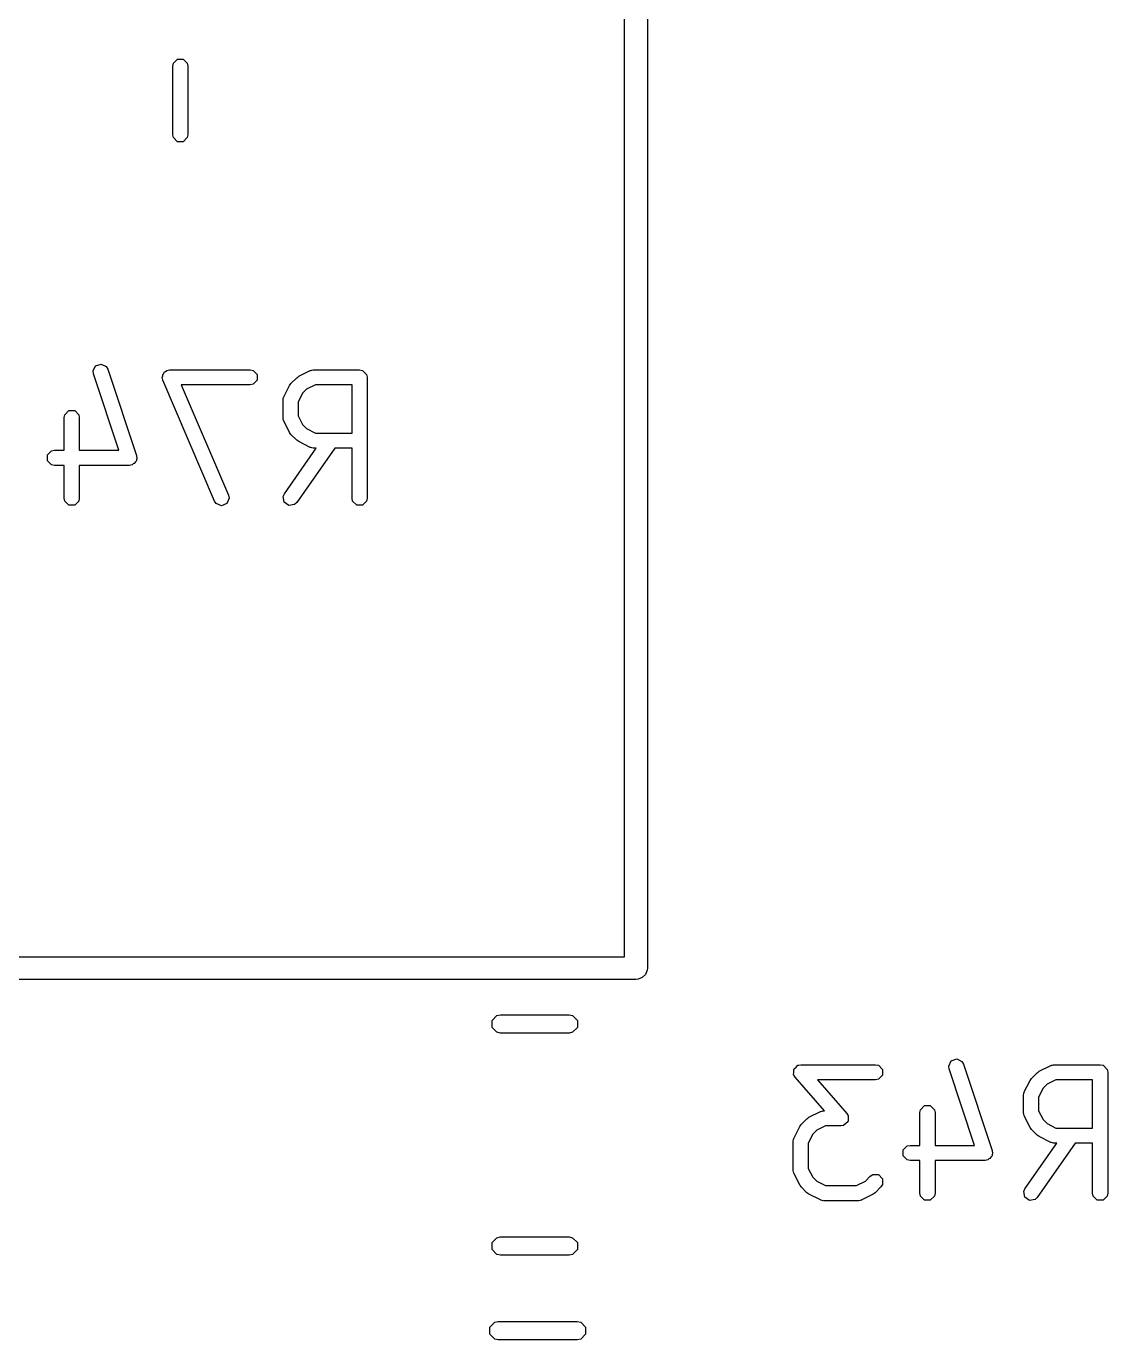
# Model space of a CAD drawing. Header units: inches. Extents: x 0.38 to 5.39, y 0.12 to 3.22.
# Drawn here: x 1.1634 to 1.4452, y 2.4091 to 2.7514 of the extents above; entities that cross this region are included whole.
import ezdxf

# ---------------------------------------------------------------- set-up
doc = ezdxf.new("R2010")
doc.units = ezdxf.units.IN
doc.header["$MEASUREMENT"] = 0
doc.layers.add('BLACK', color=250, linetype='CONTINUOUS')

msp = doc.modelspace()

# ---------------------------------------------------------------- linework, layer by layer
at = {"layer": 'BLACK', "linetype": 'CONTINUOUS'}
for p, q in [((1.32524, 3.01382), (1.32524, 2.50594)), ((1.31933, 2.5089), (1.31933, 3.01087)), ((1.20161, 2.74097), (1.20176, 2.74172)), ((1.20176, 2.74172), (1.20283, 2.74279)), ((1.20283, 2.74279), (1.20434, 2.74279)), ((1.20434, 2.74279), (1.2054, 2.74172)), ((1.2054, 2.74172), (1.20555, 2.74097)), ((1.20161, 2.72309), (1.20161, 2.74097)), ((1.20555, 2.74097), (1.20555, 2.72309)), ((1.20176, 2.72233), (1.20161, 2.72309)), ((1.20283, 2.72127), (1.20176, 2.72233)), ((1.20434, 2.72127), (1.20283, 2.72127)), ((1.2054, 2.72233), (1.20434, 2.72127)), ((1.20555, 2.72309), (1.2054, 2.72233)), ((1.18084, 2.66153), (1.18151, 2.66287)), ((1.18151, 2.66287), (1.18294, 2.66335)), ((1.18294, 2.66335), (1.18429, 2.66268)), ((1.18093, 2.66076), (1.18084, 2.66153)), ((1.18757, 2.64086), (1.18093, 2.66076)), ((1.18429, 2.66268), (1.18467, 2.66201)), ((1.18467, 2.66201), (1.19217, 2.63951)), ((1.19883, 2.65986), (1.19898, 2.66024)), ((1.19898, 2.65915), (1.19883, 2.65986)), ((1.19898, 2.66064), (1.19925, 2.66091)), ((1.19898, 2.66024), (1.19898, 2.66064)), ((1.19925, 2.66091), (1.19939, 2.66126)), ((1.19939, 2.66126), (1.19976, 2.66142)), ((1.19976, 2.66142), (1.20005, 2.6617)), ((1.20005, 2.6617), (1.20075, 2.66185)), ((1.20075, 2.66185), (1.20077, 2.66185)), ((1.20077, 2.66185), (1.20078, 2.66185)), ((1.20078, 2.66185), (1.2008, 2.66185)), ((1.2008, 2.66185), (1.2218, 2.66185)), ((1.2218, 2.66185), (1.22255, 2.6617)), ((1.22255, 2.6617), (1.22361, 2.66064)), ((1.22361, 2.66064), (1.22361, 2.65913)), ((1.2324, 2.65828), (1.2339, 2.65978)), ((1.2339, 2.65978), (1.23416, 2.65995)), ((1.23416, 2.65995), (1.23441, 2.66015)), ((1.23441, 2.66015), (1.23741, 2.66165)), ((1.23741, 2.66165), (1.23751, 2.66167)), ((1.23751, 2.66167), (1.23754, 2.6617)), ((1.23754, 2.6617), (1.23785, 2.66177)), ((1.23785, 2.66177), (1.23815, 2.66185)), ((1.23815, 2.66185), (1.2382, 2.66184)), ((1.2382, 2.66184), (1.23829, 2.66185)), ((1.23829, 2.66185), (1.25029, 2.66185)), ((1.25029, 2.66185), (1.25105, 2.6617)), ((1.25105, 2.6617), (1.25211, 2.66064)), ((1.25211, 2.66064), (1.25226, 2.65989)), ((1.25226, 2.65989), (1.25226, 2.62839)), ((1.19898, 2.65913), (1.19898, 2.65915)), ((1.19899, 2.65913), (1.19898, 2.65913)), ((1.19899, 2.65911), (1.19899, 2.65913)), ((1.21249, 2.62761), (1.19899, 2.65911)), ((1.2218, 2.65792), (1.20378, 2.65792)), ((1.20378, 2.65792), (1.21611, 2.62917)), ((1.22255, 2.65807), (1.2218, 2.65792)), ((1.22361, 2.65913), (1.22255, 2.65807)), ((1.23053, 2.65477), (1.23203, 2.65777)), ((1.23203, 2.65777), (1.23223, 2.65802)), ((1.23223, 2.65802), (1.2324, 2.65828)), ((1.23646, 2.65677), (1.23541, 2.65572)), ((1.23876, 2.65792), (1.23646, 2.65677)), ((1.24832, 2.65792), (1.23876, 2.65792)), ((1.24832, 2.64536), (1.24832, 2.65792)), ((1.23033, 2.65403), (1.23041, 2.65433)), ((1.23035, 2.65398), (1.23033, 2.65403)), ((1.23033, 2.65389), (1.23035, 2.65398)), ((1.23033, 2.64939), (1.23033, 2.65389)), ((1.23041, 2.65433), (1.23048, 2.65464)), ((1.23048, 2.65464), (1.23051, 2.65467)), ((1.23051, 2.65467), (1.23053, 2.65477)), ((1.23541, 2.65572), (1.23426, 2.65342)), ((1.23426, 2.65342), (1.23426, 2.64985)), ((1.17333, 2.64939), (1.17348, 2.65014)), ((1.17333, 2.64086), (1.17333, 2.64939)), ((1.17348, 2.65014), (1.17455, 2.65121)), ((1.17455, 2.65121), (1.17606, 2.65121)), ((1.17606, 2.65121), (1.17712, 2.65014)), ((1.17712, 2.65014), (1.17727, 2.64939)), ((1.17727, 2.64939), (1.17727, 2.64086)), ((1.23035, 2.64929), (1.23033, 2.64939)), ((1.23033, 2.64925), (1.23035, 2.64929)), ((1.23041, 2.64894), (1.23033, 2.64925)), ((1.23426, 2.64985), (1.23541, 2.64755)), ((1.23048, 2.64863), (1.23041, 2.64894)), ((1.23051, 2.6486), (1.23048, 2.64863)), ((1.23053, 2.64851), (1.23051, 2.6486)), ((1.23203, 2.64551), (1.23053, 2.64851)), ((1.23541, 2.64755), (1.23646, 2.64651)), ((1.23646, 2.64651), (1.23876, 2.64536)), ((1.23223, 2.64526), (1.23203, 2.64551)), ((1.2324, 2.645), (1.23223, 2.64526)), ((1.2339, 2.6435), (1.2324, 2.645)), ((1.23416, 2.64332), (1.2339, 2.6435)), ((1.23441, 2.64313), (1.23416, 2.64332)), ((1.23741, 2.64163), (1.23441, 2.64313)), ((1.23876, 2.64536), (1.24832, 2.64536)), ((1.16898, 2.63964), (1.17005, 2.64071)), ((1.16898, 2.63814), (1.16898, 2.63964)), ((1.17005, 2.64071), (1.1708, 2.64086)), ((1.1708, 2.64086), (1.17333, 2.64086)), ((1.17727, 2.64086), (1.18757, 2.64086)), ((1.19217, 2.63951), (1.19226, 2.63875)), ((1.23068, 2.62952), (1.23901, 2.64142)), ((1.24382, 2.64142), (1.23391, 2.62726)), ((1.23751, 2.6416), (1.23741, 2.64163)), ((1.23754, 2.64157), (1.23751, 2.6416)), ((1.23785, 2.64151), (1.23754, 2.64157)), ((1.23815, 2.64142), (1.23785, 2.64151)), ((1.2382, 2.64144), (1.23815, 2.64142)), ((1.23829, 2.64142), (1.2382, 2.64144)), ((1.23901, 2.64142), (1.23829, 2.64142)), ((1.24832, 2.64142), (1.24382, 2.64142)), ((1.24832, 2.62839), (1.24832, 2.64142)), ((1.17005, 2.63707), (1.16898, 2.63814)), ((1.1708, 2.63692), (1.17005, 2.63707)), ((1.17333, 2.63692), (1.1708, 2.63692)), ((1.17333, 2.62839), (1.17333, 2.63692)), ((1.1903, 2.63692), (1.17727, 2.63692)), ((1.17727, 2.63692), (1.17727, 2.62839)), ((1.19105, 2.63707), (1.1903, 2.63692)), ((1.19128, 2.6373), (1.19105, 2.63707)), ((1.19159, 2.6374), (1.19128, 2.6373)), ((1.19179, 2.63781), (1.19159, 2.6374)), ((1.19212, 2.63814), (1.19179, 2.63781)), ((1.19226, 2.63875), (1.19212, 2.63846)), ((1.19212, 2.63846), (1.19212, 2.63814)), ((1.21611, 2.62917), (1.21627, 2.62841)), ((1.23037, 2.62882), (1.23068, 2.62952)), ((1.23063, 2.62733), (1.23037, 2.62882)), ((1.17348, 2.62764), (1.17333, 2.62839)), ((1.17455, 2.62657), (1.17348, 2.62764)), ((1.17606, 2.62657), (1.17455, 2.62657)), ((1.17712, 2.62764), (1.17606, 2.62657)), ((1.17727, 2.62839), (1.17712, 2.62764)), ((1.21292, 2.62698), (1.21249, 2.62761)), ((1.21432, 2.62642), (1.21292, 2.62698)), ((1.21571, 2.62702), (1.21432, 2.62642)), ((1.21627, 2.62841), (1.21571, 2.62702)), ((1.23187, 2.62647), (1.23063, 2.62733)), ((1.23335, 2.62673), (1.23187, 2.62647)), ((1.23391, 2.62726), (1.23335, 2.62673)), ((1.24847, 2.62764), (1.24832, 2.62839)), ((1.24954, 2.62657), (1.24847, 2.62764)), ((1.25105, 2.62657), (1.24954, 2.62657)), ((1.25211, 2.62764), (1.25105, 2.62657)), ((1.25226, 2.62839), (1.25211, 2.62764)), ((0.68449, 2.5089), (1.31933, 2.5089)), ((1.32518, 2.50537), (1.32474, 2.5043)), ((1.32524, 2.50594), (1.32518, 2.50537)), ((1.32228, 2.50299), (0.68154, 2.50299)), ((1.32286, 2.50305), (1.32228, 2.50299)), ((1.32392, 2.50349), (1.32286, 2.50305)), ((1.32474, 2.5043), (1.32392, 2.50349)), ((1.28478, 2.49228), (1.28606, 2.49356)), ((1.28478, 2.49047), (1.28478, 2.49228)), ((1.28606, 2.49356), (1.28697, 2.49374)), ((1.28697, 2.49374), (1.30485, 2.49374)), ((1.30485, 2.49374), (1.30575, 2.49356)), ((1.30575, 2.49356), (1.30703, 2.49228)), ((1.30703, 2.49228), (1.30703, 2.49047)), ((1.28606, 2.4892), (1.28478, 2.49047)), ((1.28697, 2.48902), (1.28606, 2.4892)), ((1.30485, 2.48902), (1.28697, 2.48902)), ((1.30575, 2.4892), (1.30485, 2.48902)), ((1.30703, 2.49047), (1.30575, 2.4892)), ((1.40375, 2.48042), (1.40442, 2.48177)), ((1.40442, 2.48177), (1.40585, 2.48225)), ((1.40585, 2.48225), (1.4072, 2.48157)), ((1.4072, 2.48157), (1.40758, 2.48091)), ((1.36335, 2.47815), (1.3634, 2.47884)), ((1.3634, 2.47807), (1.36335, 2.47815)), ((1.3634, 2.47954), (1.36345, 2.47959)), ((1.3634, 2.47884), (1.3634, 2.47954)), ((1.3634, 2.47803), (1.3634, 2.47807)), ((1.36345, 2.47797), (1.3634, 2.47803)), ((1.36345, 2.47966), (1.36397, 2.48011)), ((1.36345, 2.47959), (1.36345, 2.47966)), ((1.36397, 2.48011), (1.36446, 2.4806)), ((1.36446, 2.4806), (1.36455, 2.48062)), ((1.36455, 2.48062), (1.36458, 2.48065)), ((1.36458, 2.48065), (1.36467, 2.48064)), ((1.36467, 2.48064), (1.36522, 2.48075)), ((1.36522, 2.48075), (1.38471, 2.48075)), ((1.38471, 2.48075), (1.38547, 2.4806)), ((1.38547, 2.4806), (1.38653, 2.47954)), ((1.38653, 2.47803), (1.38547, 2.47696)), ((1.38653, 2.47954), (1.38653, 2.47803)), ((1.40384, 2.47966), (1.40375, 2.48042)), ((1.41048, 2.45975), (1.40384, 2.47966)), ((1.40758, 2.48091), (1.41508, 2.45841)), ((1.42532, 2.47718), (1.42682, 2.47868)), ((1.42682, 2.47868), (1.42708, 2.47885)), ((1.42708, 2.47885), (1.42733, 2.47904)), ((1.42733, 2.47904), (1.43033, 2.48054)), ((1.43033, 2.48054), (1.43042, 2.48057)), ((1.43042, 2.48057), (1.43045, 2.4806)), ((1.43045, 2.4806), (1.43076, 2.48066)), ((1.43076, 2.48066), (1.43107, 2.48075)), ((1.43107, 2.48075), (1.43111, 2.48073)), ((1.43111, 2.48073), (1.43121, 2.48075)), ((1.43121, 2.48075), (1.44321, 2.48075)), ((1.44321, 2.48075), (1.44396, 2.4806)), ((1.44396, 2.4806), (1.44502, 2.47954)), ((1.44502, 2.47954), (1.44517, 2.47878)), ((1.44517, 2.47878), (1.44517, 2.44729)), ((1.36373, 2.47749), (1.36345, 2.47797)), ((1.37138, 2.46875), (1.36373, 2.47749)), ((1.38471, 2.47682), (1.36955, 2.47682)), ((1.36955, 2.47682), (1.3772, 2.46808)), ((1.38547, 2.47696), (1.38471, 2.47682)), ((1.42345, 2.47366), (1.42495, 2.47666)), ((1.42495, 2.47666), (1.42514, 2.47691)), ((1.42514, 2.47691), (1.42532, 2.47718)), ((1.42833, 2.47462), (1.42718, 2.47232)), ((1.42937, 2.47567), (1.42833, 2.47462)), ((1.43167, 2.47682), (1.42937, 2.47567)), ((1.44124, 2.47682), (1.43167, 2.47682)), ((1.44124, 2.46425), (1.44124, 2.47682)), ((1.42324, 2.47292), (1.42333, 2.47323)), ((1.42326, 2.47288), (1.42324, 2.47292)), ((1.42324, 2.47278), (1.42326, 2.47288)), ((1.42324, 2.46828), (1.42324, 2.47278)), ((1.42333, 2.47323), (1.42339, 2.47354)), ((1.42339, 2.47354), (1.42342, 2.47357)), ((1.42342, 2.47357), (1.42345, 2.47366)), ((1.42718, 2.47232), (1.42718, 2.46875)), ((1.36733, 2.46705), (1.37033, 2.46855)), ((1.37033, 2.46855), (1.37043, 2.46857)), ((1.37043, 2.46857), (1.37046, 2.4686)), ((1.37046, 2.4686), (1.37077, 2.46867)), ((1.37077, 2.46867), (1.37108, 2.46875)), ((1.37108, 2.46875), (1.37112, 2.46873)), ((1.37112, 2.46873), (1.37121, 2.46875)), ((1.37121, 2.46875), (1.37138, 2.46875)), ((1.3772, 2.46808), (1.37748, 2.4676)), ((1.39624, 2.46828), (1.39639, 2.46904)), ((1.39624, 2.45975), (1.39624, 2.46828)), ((1.39639, 2.46904), (1.39746, 2.4701)), ((1.39746, 2.4701), (1.39896, 2.4701)), ((1.39896, 2.4701), (1.40003, 2.46904)), ((1.40003, 2.46904), (1.40018, 2.46828)), ((1.40018, 2.46828), (1.40018, 2.45975)), ((1.42326, 2.46819), (1.42324, 2.46828)), ((1.42324, 2.46815), (1.42326, 2.46819)), ((1.42333, 2.46784), (1.42324, 2.46815)), ((1.42339, 2.46753), (1.42333, 2.46784)), ((1.42718, 2.46875), (1.42833, 2.46645)), ((1.36345, 2.46167), (1.36495, 2.46467)), ((1.36495, 2.46467), (1.36515, 2.46492)), ((1.36515, 2.46492), (1.36532, 2.46518)), ((1.36532, 2.46518), (1.36682, 2.46668)), ((1.36682, 2.46668), (1.36709, 2.46685)), ((1.36709, 2.46685), (1.36733, 2.46705)), ((1.37168, 2.46482), (1.36938, 2.46367)), ((1.37571, 2.46482), (1.37168, 2.46482)), ((1.37626, 2.46493), (1.37571, 2.46482)), ((1.37634, 2.46492), (1.37626, 2.46493)), ((1.37638, 2.46495), (1.37634, 2.46492)), ((1.37647, 2.46497), (1.37638, 2.46495)), ((1.37696, 2.46546), (1.37647, 2.46497)), ((1.37748, 2.46591), (1.37696, 2.46546)), ((1.37748, 2.4676), (1.37753, 2.46754)), ((1.37753, 2.46603), (1.37748, 2.46598)), ((1.37748, 2.46598), (1.37748, 2.46591)), ((1.37753, 2.46754), (1.37753, 2.4675)), ((1.37753, 2.4675), (1.37758, 2.46742)), ((1.37758, 2.46742), (1.37753, 2.46672)), ((1.37753, 2.46672), (1.37753, 2.46603)), ((1.42342, 2.4675), (1.42339, 2.46753)), ((1.42345, 2.4674), (1.42342, 2.4675)), ((1.42495, 2.4644), (1.42345, 2.4674)), ((1.42514, 2.46416), (1.42495, 2.4644)), ((1.42833, 2.46645), (1.42937, 2.4654)), ((1.42937, 2.4654), (1.43167, 2.46425)), ((1.36325, 2.46093), (1.36334, 2.46123)), ((1.36327, 2.46088), (1.36325, 2.46093)), ((1.36325, 2.46079), (1.36327, 2.46088)), ((1.36334, 2.46123), (1.3634, 2.46154)), ((1.3634, 2.46154), (1.36343, 2.46157)), ((1.36343, 2.46157), (1.36345, 2.46167)), ((1.36833, 2.46262), (1.36718, 2.46032)), ((1.36938, 2.46367), (1.36833, 2.46262)), ((1.42532, 2.46389), (1.42514, 2.46416)), ((1.42682, 2.46239), (1.42532, 2.46389)), ((1.42708, 2.46222), (1.42682, 2.46239)), ((1.42733, 2.46202), (1.42708, 2.46222)), ((1.43033, 2.46053), (1.42733, 2.46202)), ((1.43167, 2.46425), (1.44124, 2.46425)), ((1.36325, 2.45329), (1.36325, 2.46079)), ((1.36718, 2.46032), (1.36718, 2.45375)), ((1.39189, 2.45854), (1.39296, 2.4596)), ((1.39189, 2.45703), (1.39189, 2.45854)), ((1.39296, 2.4596), (1.39371, 2.45975)), ((1.39371, 2.45975), (1.39624, 2.45975)), ((1.40018, 2.45975), (1.41048, 2.45975)), ((1.41517, 2.45765), (1.41503, 2.45736)), ((1.41508, 2.45841), (1.41517, 2.45765)), ((1.4236, 2.44842), (1.43193, 2.46032)), ((1.43673, 2.46032), (1.42682, 2.44616)), ((1.43042, 2.4605), (1.43033, 2.46053)), ((1.43045, 2.46047), (1.43042, 2.4605)), ((1.43076, 2.46041), (1.43045, 2.46047)), ((1.43107, 2.46032), (1.43076, 2.46041)), ((1.43111, 2.46034), (1.43107, 2.46032)), ((1.43121, 2.46032), (1.43111, 2.46034)), ((1.43193, 2.46032), (1.43121, 2.46032)), ((1.44124, 2.46032), (1.43673, 2.46032)), ((1.44124, 2.44729), (1.44124, 2.46032)), ((1.39296, 2.45597), (1.39189, 2.45703)), ((1.39371, 2.45582), (1.39296, 2.45597)), ((1.39624, 2.45582), (1.39371, 2.45582)), ((1.39624, 2.44729), (1.39624, 2.45582)), ((1.41321, 2.45582), (1.40018, 2.45582)), ((1.40018, 2.45582), (1.40018, 2.44729)), ((1.41396, 2.45597), (1.41321, 2.45582)), ((1.41419, 2.4562), (1.41396, 2.45597)), ((1.4145, 2.4563), (1.41419, 2.4562)), ((1.4147, 2.45671), (1.4145, 2.4563)), ((1.41503, 2.45703), (1.4147, 2.45671)), ((1.41503, 2.45736), (1.41503, 2.45703)), ((1.36327, 2.45319), (1.36325, 2.45329)), ((1.36325, 2.45315), (1.36327, 2.45319)), ((1.36334, 2.45284), (1.36325, 2.45315)), ((1.3634, 2.45253), (1.36334, 2.45284)), ((1.36343, 2.4525), (1.3634, 2.45253)), ((1.36345, 2.45241), (1.36343, 2.4525)), ((1.36495, 2.44941), (1.36345, 2.45241)), ((1.36718, 2.45375), (1.36833, 2.45145)), ((1.36833, 2.45145), (1.36938, 2.45041)), ((1.38205, 2.45041), (1.38332, 2.45168)), ((1.38332, 2.45168), (1.38396, 2.45211)), ((1.38396, 2.45211), (1.38547, 2.45211)), ((1.38547, 2.45211), (1.38653, 2.45104)), ((1.38653, 2.45104), (1.38653, 2.44953)), ((1.36515, 2.44916), (1.36495, 2.44941)), ((1.36532, 2.4489), (1.36515, 2.44916)), ((1.36682, 2.4474), (1.36532, 2.4489)), ((1.36709, 2.44722), (1.36682, 2.4474)), ((1.36733, 2.44703), (1.36709, 2.44722)), ((1.36938, 2.45041), (1.37168, 2.44926)), ((1.37168, 2.44926), (1.37975, 2.44926)), ((1.37975, 2.44926), (1.38205, 2.45041)), ((1.38434, 2.44722), (1.38409, 2.44703)), ((1.38461, 2.4474), (1.38434, 2.44722)), ((1.38611, 2.4489), (1.38461, 2.4474)), ((1.38653, 2.44953), (1.38611, 2.4489)), ((1.39639, 2.44653), (1.39624, 2.44729)), ((1.40018, 2.44729), (1.40003, 2.44653)), ((1.42329, 2.44771), (1.4236, 2.44842)), ((1.42355, 2.44623), (1.42329, 2.44771)), ((1.44139, 2.44653), (1.44124, 2.44729)), ((1.44517, 2.44729), (1.44502, 2.44653)), ((1.37033, 2.44553), (1.36733, 2.44703)), ((1.37043, 2.4455), (1.37033, 2.44553)), ((1.37046, 2.44547), (1.37043, 2.4455)), ((1.37077, 2.44541), (1.37046, 2.44547)), ((1.37108, 2.44532), (1.37077, 2.44541)), ((1.37112, 2.44534), (1.37108, 2.44532)), ((1.37121, 2.44532), (1.37112, 2.44534)), ((1.38021, 2.44532), (1.37121, 2.44532)), ((1.38031, 2.44534), (1.38021, 2.44532)), ((1.38035, 2.44532), (1.38031, 2.44534)), ((1.38066, 2.44541), (1.38035, 2.44532)), ((1.38097, 2.44547), (1.38066, 2.44541)), ((1.381, 2.4455), (1.38097, 2.44547)), ((1.38109, 2.44553), (1.381, 2.4455)), ((1.38409, 2.44703), (1.38109, 2.44553)), ((1.39746, 2.44547), (1.39639, 2.44653)), ((1.39896, 2.44547), (1.39746, 2.44547)), ((1.40003, 2.44653), (1.39896, 2.44547)), ((1.42478, 2.44537), (1.42355, 2.44623)), ((1.42627, 2.44563), (1.42478, 2.44537)), ((1.42682, 2.44616), (1.42627, 2.44563)), ((1.44245, 2.44547), (1.44139, 2.44653)), ((1.44396, 2.44547), (1.44245, 2.44547)), ((1.44502, 2.44653), (1.44396, 2.44547)), ((1.28478, 2.43441), (1.28606, 2.43569)), ((1.28478, 2.4326), (1.28478, 2.43441)), ((1.28606, 2.43569), (1.28697, 2.43587)), ((1.28697, 2.43587), (1.30485, 2.43587)), ((1.30485, 2.43587), (1.30575, 2.43569)), ((1.30575, 2.43569), (1.30703, 2.43441)), ((1.30703, 2.43441), (1.30703, 2.4326)), ((1.28606, 2.43132), (1.28478, 2.4326)), ((1.28697, 2.43114), (1.28606, 2.43132)), ((1.30485, 2.43114), (1.28697, 2.43114)), ((1.30575, 2.43132), (1.30485, 2.43114)), ((1.30703, 2.4326), (1.30575, 2.43132)), ((1.28422, 2.41236), (1.2855, 2.41364)), ((1.2855, 2.41364), (1.28641, 2.41382)), ((1.28641, 2.41382), (1.30698, 2.41382)), ((1.30698, 2.41382), (1.30788, 2.41364)), ((1.30788, 2.41364), (1.30916, 2.41236)), ((1.28422, 2.41055), (1.28422, 2.41236)), ((1.2855, 2.40927), (1.28422, 2.41055)), ((1.30916, 2.41055), (1.30788, 2.40927)), ((1.30916, 2.41236), (1.30916, 2.41055)), ((1.28641, 2.40909), (1.2855, 2.40927)), ((1.30698, 2.40909), (1.28641, 2.40909)), ((1.30788, 2.40927), (1.30698, 2.40909))]:
    msp.add_line(p, q, dxfattribs=at)

doc.saveas('drawing.dxf')
